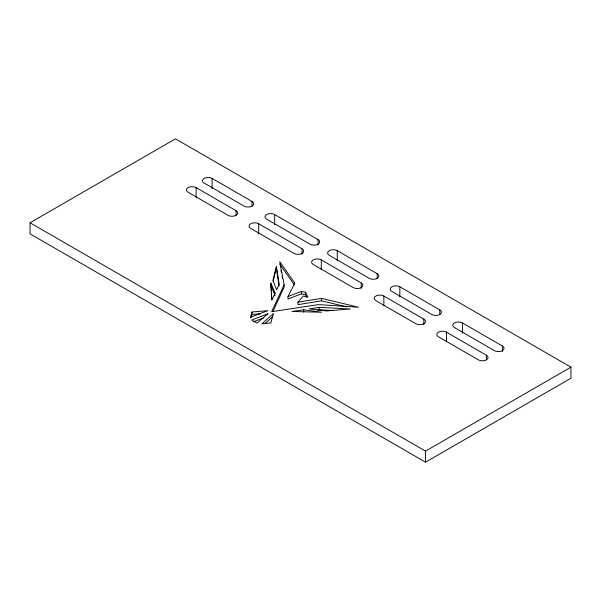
<?xml version="1.0" encoding="UTF-8"?>
<svg xmlns="http://www.w3.org/2000/svg" width="601" height="601" viewBox="0 0 601 601"><rect width="100%" height="100%" fill="white"/><g stroke="black" fill="none" stroke-linecap="round" stroke-linejoin="round"><path stroke-width="0.9" d="M273.139 281.801L276.437 267.205M252.029 312.002L250.384 317.245L267.828 310.672L252.029 312.002L252.029 314.466L250.933 317.959M306.713 297.21L305.571 294.76L301.439 293.874L288.007 298.952L288.007 296.488L294.813 283.079L279.743 261.675L284.108 284.821L271.667 311.709L318.365 304.602L358.459 307.224L321.52 298.381L297.953 302.168L297.953 304.632L321.52 300.838L346.747 306.886M272.831 311.649L284.108 287.278L284.108 284.821M297.953 302.168L303.257 296.015L307.847 297.195L305.571 292.304L301.439 291.417L288.007 296.488M265.154 323.391L272.523 316.877M30.05 222.776L175.462 138.823L570.95 367.158L570.95 378.224L425.538 462.177L30.05 233.842L30.05 222.776L425.538 451.111L570.95 367.158M253.389 321.805L263.606 317.906M319.131 307.344L309.38 308.861L326.335 310.935L350.413 309.004L319.131 307.344L319.131 309.808L317.358 310.078M303.723 309.77L291.943 311.476L321.558 312.227L303.723 309.77L303.723 312.235M252.029 314.466L260.391 313.76M319.131 309.808L332.931 310.537M212.085 178.414L252.037 201.478A5.649 3.26 0 0 1 252.037 206.09A5.649 3.26 0 0 1 244.044 206.09L204.092 183.027A5.649 3.26 0 0 1 204.092 178.414A5.649 3.26 0 0 1 212.085 178.414L212.085 188.564M274.672 214.549L318.019 239.574A5.649 3.26 0 0 1 318.019 244.186A5.649 3.26 0 0 1 310.026 244.186L266.679 219.162A5.649 3.26 0 0 1 266.679 214.549A5.649 3.26 0 0 1 274.672 214.549L274.672 224.691M337.259 250.677L377.203 273.74A5.649 3.26 0 0 1 377.203 278.353A5.649 3.26 0 0 1 369.217 278.353L329.265 255.29A5.649 3.26 0 0 1 329.265 250.677A5.649 3.26 0 0 1 337.259 250.677L337.259 260.826M399.845 286.812L439.789 309.876A5.649 3.26 0 0 1 439.789 314.488A5.649 3.26 0 0 1 431.803 314.488L391.852 291.425A5.649 3.26 0 0 1 391.852 286.812A5.649 3.26 0 0 1 399.845 286.812L399.845 296.962M462.424 322.947L502.376 346.011A5.649 3.26 0 0 1 502.376 350.623A5.649 3.26 0 0 1 494.383 350.623L454.439 327.56A5.649 3.26 0 0 1 454.439 322.947A5.649 3.26 0 0 1 462.424 322.947L462.424 333.097M196.106 187.64L236.05 210.703A5.649 3.26 0 0 1 236.05 215.316A5.649 3.26 0 0 1 228.064 215.316L188.113 192.252A5.649 3.26 0 0 1 188.113 187.64A5.649 3.26 0 0 1 196.106 187.64L196.106 197.789M258.693 223.775L302.04 248.799A5.649 3.26 0 0 1 302.04 253.412A5.649 3.26 0 0 1 294.047 253.412L250.7 228.388A5.649 3.26 0 0 1 250.7 223.775A5.649 3.26 0 0 1 258.693 223.775L258.693 233.917M361.224 282.966A5.649 3.26 0 0 1 361.224 287.579A5.649 3.26 0 0 1 353.238 287.579L313.286 264.515A5.649 3.26 0 0 1 313.286 259.902A5.649 3.26 0 0 1 321.28 259.902L361.224 282.966L361.224 288.503M383.866 296.038L423.81 319.101A5.649 3.26 0 0 1 423.81 323.714A5.649 3.26 0 0 1 415.824 323.714L375.873 300.65A5.649 3.26 0 0 1 375.873 296.038A5.649 3.26 0 0 1 383.866 296.038L383.866 305.263M446.445 332.173L486.397 355.236A5.649 3.26 0 0 1 486.397 359.849A5.649 3.26 0 0 1 478.404 359.849L438.46 336.785A5.649 3.26 0 0 1 438.46 332.173A5.649 3.26 0 0 1 446.445 332.173L446.445 341.398M279.743 264.132L294.272 284.776M270.901 283.74L270.901 285.377L275.115 295.677M280.915 270.367L281.253 272.148M282.094 276.595L282.425 278.376M276.437 268.842L279.044 285.903M270.901 285.377L271.216 290.801M271.374 293.513L271.742 299.839M502.376 346.011L502.376 351.547M486.397 355.236L486.397 359.849M439.789 309.876L439.789 314.488M425.538 451.111L425.538 462.177M423.81 319.101L423.81 324.638M377.203 273.74L377.203 278.353M321.52 298.381L321.52 300.838M321.28 259.902L321.28 269.128M318.019 239.574L318.019 245.11M305.571 292.304L305.571 294.76M302.04 248.799L302.04 254.336M301.439 291.417L301.439 293.874M252.037 201.478L252.037 206.09M236.05 210.703L236.05 215.316M273.192 313.82L270.946 322.887L261.811 323.894L273.192 313.82M276.437 266.378L272.922 280.201L276.648 289.9L279.18 284.341L276.437 266.378M275.115 293.22L271.892 300.094L270.901 282.921L275.115 293.22M267.866 313.827L257.01 323.045L251.684 319.995L267.866 313.827"/></g></svg>
